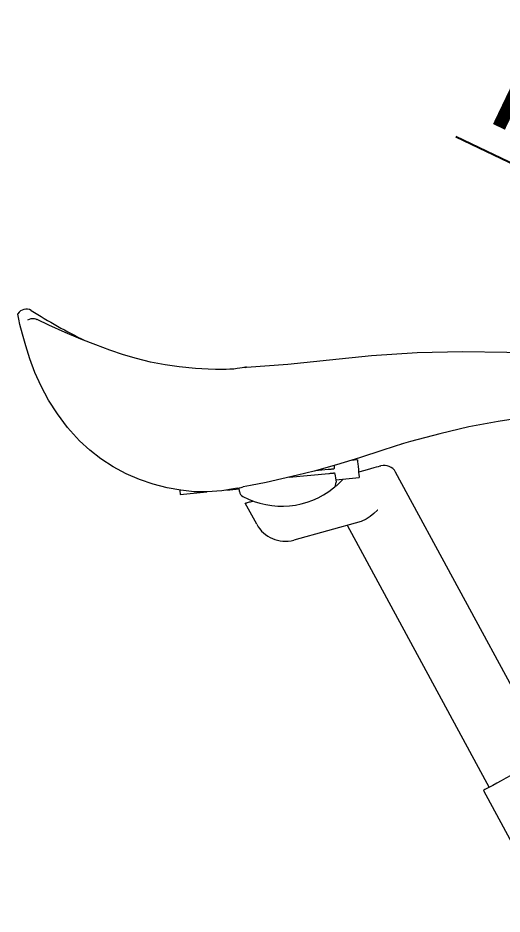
# Model space of a CAD drawing. Header units: millimetres. Extents: x -752 to 12520, y -224 to 3430.
# Drawn here: x -253.6 to -63.3, y 2744.5 to 3096.6 of the extents above; entities that cross this region are included whole.
import ezdxf

# ---------------------------------------------------------------- set-up
doc = ezdxf.new("R2010")
doc.units = ezdxf.units.MM
doc.layers.add('ZANO_R', color=7, linetype='Continuous', lineweight=0)
doc.layers.add('ZANO_W', color=1, linetype='Continuous', lineweight=0)
doc.styles.add('Arial', font='arial.ttf')
doc.styles.get("Standard").update_dxf_attribs({"font": 'ARIALUNI.TTF'})
doc.dimstyles.new('pl i ang', dxfattribs={"dimtxt": 50, "dimasz": 50, "dimexe": 1.25, "dimexo": 0.625, "dimgap": 10, "dimtad": 1, "dimtoh": 1, "dimtxsty": 'Standard', "dimcen": 2.5, "dimclrd": 1, "dimclre": 1, "dimclrt": 1, "dimadec": 0, "dimazin": 0, "dimtfac": 1, "dimtmove": 0, "dimatfit": 3, "dimfxl": 1, "dimarcsym": 1})

# ---------------------------------------------------------------- blocks, each defined once
blk = doc.blocks.new('*D466')
at = {"layer": 'ZANO_W', "color": 1, "lineweight": -2}
for p, q in [((-81.5, 3050.07), (86.7, 2969.47)), ((221.98, 2904.65), (122.78, 2952.18))]:
    blk.add_line(p, q, dxfattribs=at)
at = {"layer": 'ZANO_W', "color": 1}
blk.add_solid([(83.82, 2963.46), (89.59, 2975.48), (122.78, 2952.18)], dxfattribs=at)
at = {"layer": 'ZANO_W', "color": 1, "insert": (-2.29, 3045.85), "char_height": 40, "attachment_point": 5, "rotation": 334.3978, "style": 'Arial'}
blk.add_mtext('R110', dxfattribs=at)

msp = doc.modelspace()

# ---------------------------------------------------------------- linework, layer by layer
at = {"layer": 'ZANO_R'}
for p, q in [((-164.32, 2959.31), (-163.79, 2959.39)), ((-164.03, 2959.38), (-164.2, 2959.35)), ((-120.18, 2922.98), (-122.82, 2922.73)), ((-146.97, 2916.17), (-131.48, 2917.64)), ((-131.62, 2919.16), (-136.6, 2918.69)), ((-128.77, 2915.96), (-128.6, 2914.15)), ((-128.69, 2915.16), (-119.52, 2916.03)), ((-119.73, 2918.24), (-119.15, 2918.4)), ((-45, 2806.95), (-105.16, 2918.17)), ((-189.82, 2909.37), (-179.39, 2910.36)), ((-171.57, 2911.1), (-166.62, 2911.57)), ((-166.53, 2910.56), (-166.67, 2912.03)), ((-159.76, 2897.65), (-164.26, 2905.96)), ((-161.75, 2906.66), (-161.25, 2906.79)), ((-118.72, 2898.76), (-145.22, 2891.45)), ((-124.17, 2897.25), (-68.45, 2794.26)), ((-70.69, 2793.05), (51.61, 2566.98))]:
    msp.add_line(p, q, dxfattribs=at)
at = {"layer": 'ZANO_R', "flags": 128}
for points in [[(-167.49, 2911.87), (-168.05, 2911.73), (-173.43, 2910.76), (-179.24, 2910.35), (-184.32, 2910.47), (-189.61, 2911.02), (-195.01, 2911.99), (-200.43, 2913.39), (-205.83, 2915.25), (-211.11, 2917.53), (-216.17, 2920.24), (-220.97, 2923.36), (-225.4, 2926.82), (-229.4, 2930.5), (-234.1, 2935.68), (-238.12, 2941.01), (-241.55, 2946.42), (-244.48, 2951.9), (-246.92, 2957.36), (-248.93, 2962.71), (-250.56, 2967.8), (-251.86, 2972.41), (-252.83, 2976.18), (-253.29, 2978.24), (-253.54, 2979.56), (-253.62, 2980.21), (-253.62, 2980.37)], [(-164.32, 2959.33), (-164.33, 2959.32), (-164.51, 2959.29), (-164.87, 2959.22), (-165.54, 2959.1), (-166.37, 2958.97), (-167.47, 2958.82), (-168.8, 2958.68), (-170.27, 2958.57), (-171.81, 2958.51), (-173.7, 2958.47), (-175.94, 2958.49), (-178.81, 2958.57), (-183.79, 2958.85), (-190.28, 2959.49), (-195.78, 2960.3), (-201.54, 2961.42), (-206.95, 2962.76), (-212.14, 2964.29), (-217.46, 2966.08), (-223, 2968.14), (-228.83, 2970.46), (-235.01, 2973.06), (-241.53, 2975.93), (-246.12, 2978.09)], [(-163.78, 2959.39), (-147.52, 2960.59), (-131.11, 2962.32), (-114.66, 2963.95), (-96.68, 2965.1), (-78.91, 2965.53), (-61.44, 2965.25), (-44.37, 2964.28), (-35.95, 2963.5), (-27.42, 2962.37), (-18.58, 2960.79), (-9.28, 2958.63), (-4.51, 2957.25), (0.06, 2955.56), (4.17, 2953.46), (7.56, 2950.86), (9.57, 2948.38), (10.86, 2945.48), (11.44, 2942.18), (11.55, 2938.62)], [(-1.1, 2928.63), (-2.7, 2928.26), (-4.88, 2928.33), (-7.2, 2928.87), (-9.57, 2929.74), (-11.98, 2930.83), (-16.9, 2933.34), (-21.88, 2935.92), (-26.79, 2938.15), (-31.71, 2939.68), (-36.91, 2940.45), (-42.32, 2940.62), (-49.7, 2940.19), (-57.26, 2939.29), (-64.89, 2938.11), (-76.37, 2935.92), (-87.85, 2933.26), (-99.27, 2930.18), (-103, 2929.08)], [(-102.04, 2929.39), (-110.22, 2926.76), (-119.3, 2923.83), (-128.39, 2921), (-137.18, 2918.52), (-143.71, 2916.91), (-149.94, 2915.5), (-156.04, 2914.14), (-162.16, 2912.88), (-165.1, 2912.34)], [(-120.18, 2922.98), (-120.16, 2922.8), (-120.11, 2922.25), (-120.03, 2921.41), (-119.93, 2920.36), (-119.82, 2919.22), (-119.72, 2918.11), (-119.62, 2917.15), (-119.56, 2916.45), (-119.52, 2916.08), (-119.52, 2916.03)], [(-129.39, 2919.37), (-129.57, 2919.35), (-129.78, 2919.33), (-130.04, 2919.31), (-130.32, 2919.28), (-130.62, 2919.25), (-130.94, 2919.22), (-131.28, 2919.19), (-131.62, 2919.16)], [(-129.29, 2920.75), (-129.3, 2920.51), (-129.38, 2919.54), (-129.39, 2919.37)], [(-119.15, 2918.4), (-117.65, 2918.81), (-116.2, 2919.21), (-114.85, 2919.58), (-113.65, 2919.92), (-112.63, 2920.2), (-111.84, 2920.42), (-111.29, 2920.57), (-111.02, 2920.64), (-110.98, 2920.65)], [(-131.48, 2917.64), (-131.14, 2917.67), (-130.8, 2917.7), (-130.48, 2917.73), (-130.17, 2917.76), (-129.89, 2917.79), (-129.64, 2917.81), (-129.42, 2917.83), (-129.24, 2917.85)], [(-129.24, 2917.85), (-128.93, 2916.7), (-128.77, 2915.96)], [(-167.52, 2911.85), (-165.91, 2912.18), (-165.1, 2912.33)], [(-189.98, 2911.05), (-189.92, 2910.49), (-189.86, 2909.79), (-189.82, 2909.42), (-189.82, 2909.37)], [(-164.26, 2905.96), (-164.22, 2905.98), (-164.11, 2906.01), (-163.92, 2906.06), (-163.67, 2906.13), (-163.36, 2906.21), (-163, 2906.31), (-162.61, 2906.42), (-162.18, 2906.54), (-161.75, 2906.66)], [(-112.22, 2903.18), (-112.24, 2903.17), (-113.71, 2901.92), (-115.2, 2900.72), (-116.71, 2899.68), (-118.72, 2898.76)], [(-42.76, 2808.16), (-42.92, 2808.07), (-43.38, 2807.82), (-44.14, 2807.41), (-45.19, 2806.84), (-46.49, 2806.14), (-48.02, 2805.31), (-49.74, 2804.38), (-51.62, 2803.36), (-53.62, 2802.28), (-55.68, 2801.17), (-57.77, 2800.04), (-59.83, 2798.92), (-61.83, 2797.84), (-63.71, 2796.83), (-65.43, 2795.89), (-66.96, 2795.06), (-68.26, 2794.36), (-69.31, 2793.8), (-70.07, 2793.38), (-70.53, 2793.13), (-70.69, 2793.05)]]:
    msp.add_lwpolyline(points, dxfattribs=at)
at = {"layer": 'ZANO_R'}
for centre, radius, start, end in [((-250.35, 2978.41), 3.81, 59.0858, 149.0144), ((-114.16, 3196.16), 253.02, 237.9581, 243.4262), ((-247.77, 2974.59), 3.81, 79.2819, 122.3204), ((-247.77, 2974.59), 3.81, 64.8004, 79.2819), ((-163.67, 2956.53), 2.86, 92.2749, 97.0756), ((-109.63, 2915.75), 5.08, 28.5093, 105.4117), ((-131.12, 2913.91), 2.54, 308.6775, 5.4117), ((-143.95, 2931.33), 24.12, 307.6194, 318.7771), ((-164, 2910.8), 2.54, 185.4117, 242.146), ((-149.93, 2937.41), 32.64, 242.146, 308.6775), ((-148.59, 2903.7), 12.7, 208.4117, 285.4117)]:
    msp.add_arc(centre, radius, start, end, dxfattribs=at)

# ---------------------------------------------------------------- dimensions: what is measured, and where the dimension line sits
at = {"layer": 'ZANO_W'}
dim = msp.add_radius_dim(center=(221.98, 2904.65), mpoint=(122.78, 2952.18), dimstyle='pl i ang', override={"dimtxt": 40, "dimasz": 40, "dimexe": 10, "dimexo": 10, "dimtoh": 0, "dimdec": 0, "dimtxsty": 'Arial', "dimtdec": 0, "dimtmove": 1}, dxfattribs=at)
dim.commit()
dim.dimension.update_dxf_attribs({"geometry": '*D466', "text_midpoint": (-2.29, 3045.85)})

doc.saveas('drawing.dxf')
